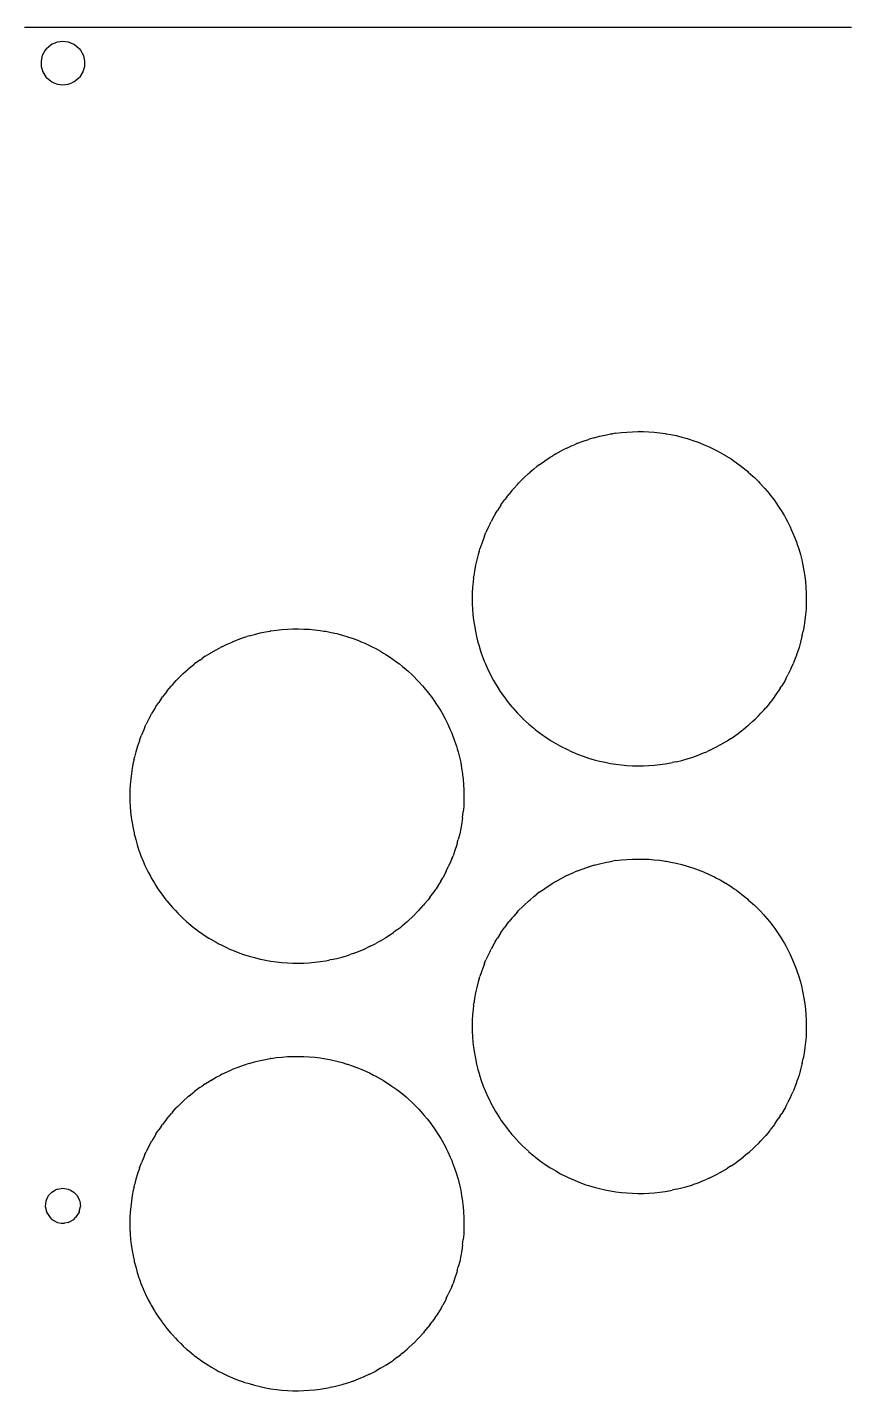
# Model space of a CAD drawing. Extents: x -150 to 150, y -108 to 108.
# Drawn here: x -0.2 to 74.8, y -16.9 to 107.5 of the extents above; entities that cross this region are included whole.
import ezdxf

# ---------------------------------------------------------------- set-up
doc = ezdxf.new("R2010")
doc.units = 0
doc.layers.add('Lines', color=7, linetype='Continuous')

msp = doc.modelspace()

# ---------------------------------------------------------------- linework, layer by layer
at = {"layer": 'Lines'}
for p, q in [((-0.5, 107.5), (0, 107.5)), ((0, 107.5), (0.5, 107.5)), ((0.5, 107.5), (1, 107.5)), ((1, 107.5), (1.5, 107.5)), ((1.5, 107.5), (2, 107.5)), ((2, 107.5), (2.5, 107.5)), ((2.5, 107.5), (3, 107.5)), ((3, 107.5), (3.5, 107.5)), ((3.5, 107.5), (4, 107.5)), ((4, 107.5), (4.5, 107.5)), ((4.5, 107.5), (5, 107.5)), ((5, 107.5), (5.5, 107.5)), ((5.5, 107.5), (6, 107.5)), ((6, 107.5), (6.5, 107.5)), ((6.5, 107.5), (7, 107.5)), ((7, 107.5), (7.5, 107.5)), ((7.5, 107.5), (8, 107.5)), ((8, 107.5), (8.5, 107.5)), ((8.5, 107.5), (9, 107.5)), ((9, 107.5), (9.5, 107.5)), ((9.5, 107.5), (10, 107.5)), ((10, 107.5), (10.5, 107.5)), ((10.5, 107.5), (11, 107.5)), ((11, 107.5), (11.5, 107.5)), ((11.5, 107.5), (12, 107.5)), ((12, 107.5), (12.5, 107.5)), ((12.5, 107.5), (13, 107.5)), ((13, 107.5), (13.5, 107.5)), ((13.5, 107.5), (14, 107.5)), ((14, 107.5), (14.5, 107.5)), ((14.5, 107.5), (15, 107.5)), ((15, 107.5), (15.5, 107.5)), ((15.5, 107.5), (16, 107.5)), ((16, 107.5), (16.5, 107.5)), ((16.5, 107.5), (17, 107.5)), ((17, 107.5), (17.5, 107.5)), ((17.5, 107.5), (18, 107.5)), ((18, 107.5), (18.5, 107.5)), ((18.5, 107.5), (19, 107.5)), ((19, 107.5), (19.5, 107.5)), ((19.5, 107.5), (20, 107.5)), ((20, 107.5), (20.5, 107.5)), ((20.5, 107.5), (21, 107.5)), ((21, 107.5), (21.5, 107.5)), ((21.5, 107.5), (22, 107.5)), ((22, 107.5), (22.5, 107.5)), ((22.5, 107.5), (23, 107.5)), ((23, 107.5), (23.5, 107.5)), ((23.5, 107.5), (24, 107.5)), ((24, 107.5), (24.5, 107.5)), ((24.5, 107.5), (25, 107.5)), ((25, 107.5), (25.5, 107.5)), ((25.5, 107.5), (26, 107.5)), ((26, 107.5), (26.5, 107.5)), ((26.5, 107.5), (27, 107.5)), ((27, 107.5), (27.5, 107.5)), ((27.5, 107.5), (28, 107.5)), ((28, 107.5), (28.5, 107.5)), ((28.5, 107.5), (29, 107.5)), ((29, 107.5), (29.5, 107.5)), ((29.5, 107.5), (30, 107.5)), ((30, 107.5), (30.5, 107.5)), ((30.5, 107.5), (31, 107.5)), ((31, 107.5), (31.5, 107.5)), ((31.5, 107.5), (32, 107.5)), ((32, 107.5), (32.5, 107.5)), ((32.5, 107.5), (33, 107.5)), ((33, 107.5), (33.5, 107.5)), ((33.5, 107.5), (34, 107.5)), ((34, 107.5), (34.5, 107.5)), ((34.5, 107.5), (35, 107.5)), ((35, 107.5), (35.5, 107.5)), ((35.5, 107.5), (36, 107.5)), ((36, 107.5), (36.5, 107.5)), ((36.5, 107.5), (37, 107.5)), ((37, 107.5), (37.5, 107.5)), ((37.5, 107.5), (38, 107.5)), ((38, 107.5), (38.5, 107.5)), ((38.5, 107.5), (39, 107.5)), ((39, 107.5), (39.5, 107.5)), ((39.5, 107.5), (40, 107.5)), ((40, 107.5), (40.5, 107.5)), ((40.5, 107.5), (41, 107.5)), ((41, 107.5), (41.5, 107.5)), ((41.5, 107.5), (42, 107.5)), ((42, 107.5), (42.5, 107.5)), ((42.5, 107.5), (43, 107.5)), ((43, 107.5), (43.5, 107.5)), ((43.5, 107.5), (44, 107.5)), ((44, 107.5), (44.5, 107.5)), ((44.5, 107.5), (45, 107.5)), ((45, 107.5), (45.5, 107.5)), ((45.5, 107.5), (46, 107.5)), ((46, 107.5), (46.5, 107.5)), ((46.5, 107.5), (47, 107.5)), ((47, 107.5), (47.5, 107.5)), ((47.5, 107.5), (48, 107.5)), ((48, 107.5), (48.5, 107.5)), ((48.5, 107.5), (49, 107.5)), ((49, 107.5), (49.5, 107.5)), ((49.5, 107.5), (50, 107.5)), ((50, 107.5), (50.5, 107.5)), ((50.5, 107.5), (51, 107.5)), ((51, 107.5), (51.5, 107.5)), ((51.5, 107.5), (52, 107.5)), ((52, 107.5), (52.5, 107.5)), ((52.5, 107.5), (53, 107.5)), ((53, 107.5), (53.5, 107.5)), ((53.5, 107.5), (54, 107.5)), ((54, 107.5), (54.5, 107.5)), ((54.5, 107.5), (55, 107.5)), ((55, 107.5), (55.5, 107.5)), ((55.5, 107.5), (56, 107.5)), ((56, 107.5), (56.5, 107.5)), ((56.5, 107.5), (57, 107.5)), ((57, 107.5), (57.5, 107.5)), ((57.5, 107.5), (58, 107.5)), ((58, 107.5), (58.5, 107.5)), ((58.5, 107.5), (59, 107.5)), ((59, 107.5), (59.5, 107.5)), ((59.5, 107.5), (60, 107.5)), ((60, 107.5), (60.5, 107.5)), ((60.5, 107.5), (61, 107.5)), ((61, 107.5), (61.5, 107.5)), ((61.5, 107.5), (62, 107.5)), ((62, 107.5), (62.5, 107.5)), ((62.5, 107.5), (63, 107.5)), ((63, 107.5), (63.5, 107.5)), ((63.5, 107.5), (64, 107.5)), ((64, 107.5), (64.5, 107.5)), ((64.5, 107.5), (65, 107.5)), ((65, 107.5), (65.5, 107.5)), ((65.5, 107.5), (66, 107.5)), ((66, 107.5), (66.5, 107.5)), ((66.5, 107.5), (67, 107.5)), ((67, 107.5), (67.5, 107.5)), ((67.5, 107.5), (68, 107.5)), ((68, 107.5), (68.5, 107.5)), ((68.5, 107.5), (69, 107.5)), ((69, 107.5), (69.5, 107.5)), ((69.5, 107.5), (70, 107.5)), ((70, 107.5), (70.5, 107.5)), ((70.5, 107.5), (71, 107.5)), ((71, 107.5), (71.5, 107.5)), ((71.5, 107.5), (72, 107.5)), ((72, 107.5), (72.5, 107.5)), ((72.5, 107.5), (73, 107.5)), ((73, 107.5), (73.5, 107.5)), ((73.5, 107.5), (74, 107.5)), ((74, 107.5), (74.5, 107.5)), ((74.5, 107.5), (75, 107.5)), ((1.5, 105.55), (1.93, 105.92)), ((2, 105.97), (1.93, 105.92)), ((2, 105.97), (2.5, 106.18)), ((2.5, 106.18), (3, 106.24)), ((3, 106.24), (3.5, 106.18)), ((3.5, 106.18), (4, 105.97)), ((4, 105.97), (4.07, 105.92)), ((4.07, 105.92), (4.5, 105.55)), ((1.12, 104.92), (1.01, 104.42)), ((1.39, 105.42), (1.12, 104.92)), ((1.5, 105.55), (1.39, 105.42)), ((4.5, 105.55), (4.61, 105.42)), ((4.61, 105.42), (4.88, 104.92)), ((4.88, 104.92), (4.99, 104.42)), ((1.01, 104.42), (1.03, 103.92)), ((1.03, 103.92), (1.18, 103.42)), ((1.18, 103.42), (1.49, 102.92)), ((4.82, 103.42), (4.51, 102.92)), ((4.97, 103.92), (4.82, 103.42)), ((4.99, 104.42), (4.97, 103.92)), ((1.49, 102.92), (1.5, 102.92)), ((1.5, 102.92), (2, 102.51)), ((2, 102.51), (2.19, 102.42)), ((2.19, 102.42), (2.5, 102.3)), ((2.5, 102.3), (3, 102.24)), ((3, 102.24), (3.5, 102.3)), ((3.5, 102.3), (3.81, 102.42)), ((4, 102.51), (3.81, 102.42)), ((4, 102.51), (4.5, 102.92)), ((4.5, 102.92), (4.51, 102.92)), ((50, 69.55), (50.5, 69.74)), ((50.5, 69.74), (51, 69.91)), ((51, 69.91), (51.06, 69.92)), ((51.5, 70.06), (51.06, 69.92)), ((51.5, 70.06), (52, 70.19)), ((52, 70.19), (52.5, 70.3)), ((52.5, 70.3), (53, 70.4)), ((53, 70.4), (53.17, 70.42)), ((53.5, 70.48), (53.17, 70.42)), ((53.5, 70.48), (54, 70.54)), ((54, 70.54), (54.5, 70.58)), ((54.5, 70.58), (55, 70.61)), ((55, 70.61), (55.5, 70.62)), ((55.5, 70.62), (56, 70.62)), ((56, 70.62), (56.5, 70.6)), ((56.5, 70.6), (57, 70.56)), ((57, 70.56), (57.5, 70.51)), ((57.5, 70.51), (58, 70.44)), ((58, 70.44), (58.08, 70.42)), ((58.08, 70.42), (58.5, 70.35)), ((58.5, 70.35), (59, 70.25)), ((59, 70.25), (59.5, 70.12)), ((59.5, 70.12), (60, 69.98)), ((60, 69.98), (60.19, 69.92)), ((60.19, 69.92), (60.5, 69.82)), ((60.5, 69.82), (61, 69.65)), ((47.5, 68.28), (47.74, 68.42)), ((48, 68.58), (47.74, 68.42)), ((48, 68.58), (48.5, 68.86)), ((48.5, 68.86), (48.63, 68.92)), ((49, 69.11), (48.63, 68.92)), ((49, 69.11), (49.5, 69.34)), ((49.5, 69.34), (49.7, 69.42)), ((50, 69.55), (49.7, 69.42)), ((61, 69.65), (61.5, 69.45)), ((61.5, 69.45), (61.55, 69.42)), ((61.55, 69.42), (62, 69.23)), ((62, 69.23), (62.5, 68.99)), ((62.5, 68.99), (62.62, 68.92)), ((62.62, 68.92), (63, 68.72)), ((63, 68.72), (63.5, 68.43)), ((63.5, 68.43), (63.52, 68.42)), ((63.52, 68.42), (64, 68.12)), ((46, 67.2), (45.67, 66.92)), ((46, 67.2), (46.28, 67.42)), ((46.5, 67.59), (46.28, 67.42)), ((46.5, 67.59), (46.96, 67.92)), ((47, 67.95), (46.96, 67.92)), ((47, 67.95), (47.5, 68.28)), ((64, 68.12), (64.29, 67.92)), ((64.29, 67.92), (64.5, 67.78)), ((64.5, 67.78), (64.97, 67.42)), ((64.97, 67.42), (65, 67.4)), ((65, 67.4), (65.5, 67)), ((44.5, 65.8), (44.61, 65.92)), ((45, 66.31), (44.61, 65.92)), ((45, 66.31), (45.12, 66.42)), ((45.5, 66.78), (45.12, 66.42)), ((45.5, 66.78), (45.67, 66.92)), ((65.5, 67), (65.58, 66.92)), ((65.58, 66.92), (66, 66.55)), ((66, 66.55), (66.13, 66.42)), ((66.13, 66.42), (66.5, 66.06)), ((66.5, 66.06), (66.64, 65.92)), ((66.64, 65.92), (67, 65.53)), ((43.5, 64.62), (43.74, 64.92)), ((44, 65.24), (43.74, 64.92)), ((44, 65.24), (44.16, 65.42)), ((44.5, 65.8), (44.16, 65.42)), ((67, 65.53), (67.09, 65.42)), ((67.09, 65.42), (67.5, 64.94)), ((67.5, 64.94), (67.51, 64.92)), ((67.51, 64.92), (67.9, 64.42)), ((43, 63.92), (42.67, 63.42)), ((43, 63.93), (43.35, 64.42)), ((43, 63.93), (43, 63.92)), ((43.5, 64.62), (43.35, 64.42)), ((67.9, 64.42), (68, 64.29)), ((68, 64.29), (68.25, 63.92)), ((68.25, 63.92), (68.5, 63.55)), ((68.5, 63.55), (68.58, 63.42)), ((42, 62.22), (41.85, 61.92)), ((42, 62.22), (42.1, 62.42)), ((42.38, 62.92), (42.1, 62.42)), ((42.5, 63.14), (42.38, 62.92)), ((42.5, 63.14), (42.67, 63.42)), ((68.58, 63.42), (68.87, 62.92)), ((68.87, 62.92), (69, 62.7)), ((69, 62.7), (69.15, 62.42)), ((69.15, 62.42), (69.4, 61.92)), ((41.5, 61.12), (41.42, 60.92)), ((41.5, 61.12), (41.63, 61.42)), ((41.85, 61.92), (41.63, 61.42)), ((69.4, 61.92), (69.5, 61.7)), ((69.5, 61.7), (69.62, 61.42)), ((69.62, 61.42), (69.83, 60.92)), ((41, 59.69), (41.07, 59.92)), ((41.24, 60.42), (41.07, 59.92)), ((41.42, 60.92), (41.24, 60.42)), ((69.83, 60.92), (70, 60.46)), ((70, 60.46), (70.01, 60.42)), ((70.01, 60.42), (70.18, 59.92)), ((70.18, 59.92), (70.33, 59.42)), ((40.79, 58.92), (40.68, 58.42)), ((40.92, 59.42), (40.79, 58.92)), ((41, 59.69), (40.92, 59.42)), ((70.33, 59.42), (70.46, 58.92)), ((70.46, 58.92), (70.5, 58.73)), ((70.5, 58.73), (70.57, 58.42)), ((40.5, 57.31), (40.45, 56.92)), ((40.5, 57.31), (40.51, 57.42)), ((40.59, 57.92), (40.51, 57.42)), ((40.68, 58.42), (40.59, 57.92)), ((70.57, 58.42), (70.66, 57.92)), ((70.66, 57.92), (70.74, 57.42)), ((70.74, 57.42), (70.8, 56.92)), ((40.41, 56.42), (40.38, 55.92)), ((40.45, 56.92), (40.41, 56.42)), ((70.8, 56.92), (70.84, 56.42)), ((70.84, 56.42), (70.87, 55.92)), ((40.38, 55.92), (40.38, 55.42)), ((40.38, 55.42), (40.38, 54.92)), ((40.38, 54.92), (40.4, 54.42)), ((70.87, 54.92), (70.85, 54.42)), ((70.87, 55.92), (70.87, 55.42)), ((70.87, 55.42), (70.87, 54.92)), ((40.4, 54.42), (40.44, 53.92)), ((40.44, 53.92), (40.5, 53.43)), ((70.81, 53.92), (70.75, 53.42)), ((70.85, 54.42), (70.81, 53.92)), ((20.5, 52.12), (21, 52.25)), ((21, 52.25), (21.5, 52.35)), ((21.5, 52.35), (21.92, 52.42)), ((22, 52.44), (21.92, 52.42)), ((22, 52.44), (22.5, 52.51)), ((22.5, 52.51), (23, 52.56)), ((23, 52.56), (23.5, 52.6)), ((23.5, 52.6), (24, 52.62)), ((24, 52.62), (24.5, 52.62)), ((24.5, 52.62), (25, 52.61)), ((25, 52.61), (25.5, 52.58)), ((25.5, 52.58), (26, 52.54)), ((26, 52.54), (26.5, 52.48)), ((26.5, 52.48), (26.83, 52.42)), ((26.83, 52.42), (27, 52.4)), ((27, 52.4), (27.5, 52.3)), ((27.5, 52.3), (28, 52.19)), ((40.5, 53.43), (40.5, 53.42)), ((40.5, 53.42), (40.57, 52.92)), ((40.57, 52.92), (40.66, 52.42)), ((40.66, 52.42), (40.77, 51.92)), ((70.5, 52.02), (70.59, 52.42)), ((70.68, 52.92), (70.59, 52.42)), ((70.75, 53.42), (70.68, 52.92)), ((17.5, 50.99), (18, 51.23)), ((18, 51.23), (18.45, 51.42)), ((18.5, 51.45), (18.45, 51.42)), ((18.5, 51.45), (19, 51.65)), ((19, 51.65), (19.5, 51.82)), ((19.5, 51.82), (19.81, 51.92)), ((20, 51.98), (19.81, 51.92)), ((20, 51.98), (20.5, 52.12)), ((28, 52.19), (28.5, 52.06)), ((28.5, 52.06), (28.94, 51.92)), ((28.94, 51.92), (29, 51.91)), ((29, 51.91), (29.5, 51.74)), ((29.5, 51.74), (30, 51.55)), ((30, 51.55), (30.3, 51.42)), ((30.3, 51.42), (30.5, 51.34)), ((30.5, 51.34), (31, 51.11)), ((31, 51.11), (31.37, 50.92)), ((40.77, 51.92), (40.9, 51.42)), ((40.9, 51.42), (41, 51.06)), ((41, 51.06), (41.04, 50.92)), ((70.35, 51.42), (70.21, 50.92)), ((70.48, 51.92), (70.35, 51.42)), ((70.5, 52.02), (70.48, 51.92)), ((15.5, 49.78), (15.03, 49.42)), ((15.5, 49.78), (15.71, 49.92)), ((16, 50.12), (15.71, 49.92)), ((16, 50.12), (16.48, 50.42)), ((16.5, 50.43), (16.48, 50.42)), ((16.5, 50.43), (17, 50.72)), ((17, 50.72), (17.38, 50.92)), ((17.5, 50.99), (17.38, 50.92)), ((31.37, 50.92), (31.5, 50.86)), ((31.5, 50.86), (32, 50.58)), ((32, 50.58), (32.26, 50.42)), ((32.26, 50.42), (32.5, 50.28)), ((32.5, 50.28), (33, 49.95)), ((33, 49.95), (33.04, 49.92)), ((33.04, 49.92), (33.5, 49.59)), ((41.04, 50.92), (41.2, 50.42)), ((41.2, 50.42), (41.38, 49.92)), ((41.38, 49.92), (41.5, 49.63)), ((69.87, 49.92), (69.67, 49.42)), ((70, 50.29), (69.87, 49.92)), ((70, 50.29), (70.05, 50.42)), ((70.21, 50.92), (70.05, 50.42)), ((14, 48.55), (13.87, 48.42)), ((14, 48.55), (14.42, 48.92)), ((14.5, 49), (14.42, 48.92)), ((14.5, 49), (15, 49.4)), ((15, 49.4), (15.03, 49.42)), ((33.5, 49.59), (33.72, 49.42)), ((33.72, 49.42), (34, 49.2)), ((34, 49.2), (34.33, 48.92)), ((34.33, 48.92), (34.5, 48.78)), ((34.5, 48.78), (34.88, 48.42)), ((41.5, 49.63), (41.58, 49.42)), ((41.58, 49.42), (41.81, 48.92)), ((41.81, 48.92), (42, 48.53)), ((42, 48.53), (42.05, 48.42)), ((69.44, 48.92), (69.2, 48.42)), ((69.5, 49.05), (69.44, 48.92)), ((69.5, 49.05), (69.67, 49.42)), ((12.5, 46.94), (12.91, 47.42)), ((13, 47.53), (12.91, 47.42)), ((13, 47.53), (13.36, 47.92)), ((13.5, 48.06), (13.36, 47.92)), ((13.5, 48.06), (13.87, 48.42)), ((34.88, 48.42), (35, 48.31)), ((35, 48.31), (35.39, 47.92)), ((35.39, 47.92), (35.5, 47.8)), ((35.5, 47.8), (35.84, 47.42)), ((35.84, 47.42), (36, 47.24)), ((42.05, 48.42), (42.32, 47.92)), ((42.32, 47.92), (42.5, 47.61)), ((42.5, 47.61), (42.61, 47.42)), ((42.61, 47.42), (42.93, 46.92)), ((68.5, 47.2), (68.64, 47.42)), ((68.93, 47.92), (68.64, 47.42)), ((69, 48.05), (68.93, 47.92)), ((69, 48.05), (69.2, 48.42)), ((12, 46.29), (11.75, 45.92)), ((12, 46.29), (12.1, 46.42)), ((12.49, 46.92), (12.1, 46.42)), ((12.5, 46.94), (12.49, 46.92)), ((36, 47.24), (36.26, 46.92)), ((36.26, 46.92), (36.5, 46.62)), ((36.5, 46.62), (36.65, 46.42)), ((36.65, 46.42), (37, 45.93)), ((42.93, 46.92), (43, 46.82)), ((43, 46.82), (43.28, 46.42)), ((43.28, 46.42), (43.5, 46.13)), ((43.5, 46.13), (43.66, 45.92)), ((67.97, 46.42), (67.59, 45.92)), ((68, 46.46), (67.97, 46.42)), ((68, 46.46), (68.32, 46.92)), ((68.5, 47.2), (68.32, 46.92)), ((11, 44.7), (11.13, 44.92)), ((11.42, 45.42), (11.13, 44.92)), ((11.5, 45.55), (11.42, 45.42)), ((11.5, 45.55), (11.75, 45.92)), ((37, 45.93), (37, 45.92)), ((37, 45.92), (37.33, 45.42)), ((37.33, 45.42), (37.5, 45.14)), ((37.5, 45.14), (37.62, 44.92)), ((37.62, 44.92), (37.9, 44.42)), ((43.66, 45.92), (44, 45.51)), ((44, 45.51), (44.07, 45.42)), ((44.07, 45.42), (44.5, 44.94)), ((44.5, 44.94), (44.52, 44.92)), ((44.52, 44.92), (45, 44.44)), ((66.5, 44.69), (66.73, 44.92)), ((67, 45.22), (66.73, 44.92)), ((67, 45.22), (67.18, 45.42)), ((67.5, 45.81), (67.18, 45.42)), ((67.5, 45.81), (67.59, 45.92)), ((10.5, 43.7), (10.38, 43.42)), ((10.5, 43.7), (10.6, 43.92)), ((10.85, 44.42), (10.6, 43.92)), ((11, 44.7), (10.85, 44.42)), ((37.9, 44.42), (38, 44.22)), ((38, 44.22), (38.15, 43.92)), ((38.15, 43.92), (38.37, 43.42)), ((45, 44.44), (45.01, 44.42)), ((45.01, 44.42), (45.5, 43.97)), ((45.5, 43.97), (45.55, 43.92)), ((45.55, 43.92), (46, 43.55)), ((46, 43.55), (46.15, 43.42)), ((65.5, 43.76), (65.1, 43.42)), ((65.5, 43.76), (65.7, 43.92)), ((66, 44.2), (65.7, 43.92)), ((66, 44.2), (66.24, 44.42)), ((66.5, 44.69), (66.24, 44.42)), ((9.99, 42.42), (9.82, 41.92)), ((10, 42.46), (9.99, 42.42)), ((10, 42.46), (10.17, 42.92)), ((10.38, 43.42), (10.17, 42.92)), ((38.37, 43.42), (38.5, 43.12)), ((38.5, 43.12), (38.58, 42.92)), ((38.58, 42.92), (38.76, 42.42)), ((38.76, 42.42), (38.93, 41.92)), ((46.15, 43.42), (46.5, 43.16)), ((46.5, 43.16), (46.82, 42.92)), ((46.82, 42.92), (47, 42.8)), ((47, 42.8), (47.5, 42.47)), ((47.5, 42.47), (47.57, 42.42)), ((47.57, 42.42), (48, 42.17)), ((63, 42.03), (63.5, 42.32)), ((63.5, 42.32), (63.68, 42.42)), ((64, 42.63), (63.68, 42.42)), ((64, 42.63), (64.43, 42.92)), ((64.5, 42.97), (64.43, 42.92)), ((64.5, 42.97), (65, 43.35)), ((65, 43.35), (65.1, 43.42)), ((9.67, 41.42), (9.54, 40.92)), ((9.82, 41.92), (9.67, 41.42)), ((38.93, 41.92), (39, 41.69)), ((39, 41.69), (39.08, 41.42)), ((39.08, 41.42), (39.21, 40.92)), ((48, 42.17), (48.44, 41.92)), ((48.44, 41.92), (48.5, 41.89)), ((48.5, 41.89), (49, 41.64)), ((49, 41.64), (49.46, 41.42)), ((49.46, 41.42), (49.5, 41.41)), ((49.5, 41.41), (50, 41.2)), ((50, 41.2), (50.5, 41.01)), ((60.5, 40.93), (61, 41.1)), ((61, 41.1), (61.5, 41.3)), ((61.5, 41.3), (61.78, 41.42)), ((62, 41.52), (61.78, 41.42)), ((62, 41.52), (62.5, 41.76)), ((62.5, 41.76), (62.81, 41.92)), ((63, 42.03), (62.81, 41.92)), ((9.34, 39.92), (9.26, 39.42)), ((9.43, 40.42), (9.34, 39.92)), ((9.5, 40.73), (9.43, 40.42)), ((9.5, 40.73), (9.54, 40.92)), ((39.21, 40.92), (39.32, 40.42)), ((39.32, 40.42), (39.41, 39.92)), ((39.41, 39.92), (39.49, 39.42)), ((50.5, 41.01), (50.76, 40.92)), ((50.76, 40.92), (51, 40.84)), ((51, 40.84), (51.5, 40.69)), ((51.5, 40.69), (52, 40.56)), ((52, 40.56), (52.5, 40.45)), ((52.5, 40.45), (52.62, 40.42)), ((52.62, 40.42), (53, 40.35)), ((53, 40.35), (53.5, 40.27)), ((53.5, 40.27), (54, 40.21)), ((54, 40.21), (54.5, 40.17)), ((54.5, 40.17), (55, 40.14)), ((55, 40.14), (55.5, 40.13)), ((55.5, 40.13), (56, 40.13)), ((56, 40.13), (56.5, 40.15)), ((56.5, 40.15), (57, 40.19)), ((57, 40.19), (57.5, 40.24)), ((57.5, 40.24), (58, 40.31)), ((58, 40.31), (58.5, 40.4)), ((58.5, 40.4), (58.63, 40.42)), ((59, 40.5), (58.63, 40.42)), ((59, 40.5), (59.5, 40.63)), ((59.5, 40.63), (60, 40.77)), ((60, 40.77), (60.5, 40.92)), ((60.5, 40.93), (60.5, 40.92)), ((9.2, 38.92), (9.16, 38.42)), ((9.26, 39.42), (9.2, 38.92)), ((39.49, 39.42), (39.5, 39.31)), ((39.5, 39.31), (39.55, 38.92)), ((39.55, 38.92), (39.59, 38.42)), ((9.16, 38.42), (9.13, 37.92)), ((9.13, 37.92), (9.13, 37.42)), ((9.13, 37.42), (9.13, 36.92)), ((39.59, 38.42), (39.62, 37.92)), ((39.62, 37.92), (39.62, 37.42)), ((39.62, 37.42), (39.62, 36.92)), ((9.13, 36.92), (9.15, 36.42)), ((9.15, 36.42), (9.19, 35.92)), ((39.6, 36.42), (39.56, 35.92)), ((39.62, 36.92), (39.6, 36.42)), ((9.19, 35.92), (9.25, 35.42)), ((9.25, 35.42), (9.32, 34.92)), ((9.32, 34.92), (9.41, 34.42)), ((39.43, 34.92), (39.34, 34.42)), ((39.5, 35.42), (39.43, 34.92)), ((39.5, 35.43), (39.56, 35.92)), ((39.5, 35.43), (39.5, 35.42)), ((9.41, 34.42), (9.5, 34.02)), ((9.5, 34.02), (9.52, 33.92)), ((9.52, 33.92), (9.65, 33.42)), ((39.23, 33.92), (39.1, 33.42)), ((39.34, 34.42), (39.23, 33.92)), ((9.65, 33.42), (9.79, 32.92)), ((9.79, 32.92), (9.95, 32.42)), ((9.95, 32.42), (10, 32.29)), ((38.8, 32.42), (38.62, 31.92)), ((38.96, 32.92), (38.8, 32.42)), ((39, 33.06), (38.96, 32.92)), ((39, 33.06), (39.1, 33.42)), ((10, 32.29), (10.13, 31.92)), ((10.13, 31.92), (10.33, 31.42)), ((10.33, 31.42), (10.5, 31.05)), ((38.42, 31.42), (38.19, 30.92)), ((38.5, 31.63), (38.42, 31.42)), ((38.5, 31.63), (38.62, 31.92)), ((51.5, 31.06), (52, 31.19)), ((52, 31.19), (52.5, 31.3)), ((52.5, 31.3), (53, 31.4)), ((53, 31.4), (53.17, 31.42)), ((53.5, 31.48), (53.17, 31.42)), ((53.5, 31.48), (54, 31.54)), ((54, 31.54), (54.5, 31.58)), ((54.5, 31.58), (55, 31.61)), ((55, 31.61), (55.5, 31.62)), ((55.5, 31.62), (56, 31.62)), ((56, 31.62), (56.5, 31.6)), ((56.5, 31.6), (57, 31.56)), ((57, 31.56), (57.5, 31.51)), ((57.5, 31.51), (58, 31.44)), ((58, 31.44), (58.08, 31.42)), ((58.08, 31.42), (58.5, 31.35)), ((58.5, 31.35), (59, 31.25)), ((59, 31.25), (59.5, 31.12)), ((59.5, 31.12), (60, 30.98)), ((10.5, 31.05), (10.56, 30.92)), ((10.56, 30.92), (10.8, 30.42)), ((10.8, 30.42), (11, 30.05)), ((11, 30.05), (11.07, 29.92)), ((11.07, 29.92), (11.36, 29.42)), ((37.5, 29.61), (37.68, 29.92)), ((37.95, 30.42), (37.68, 29.92)), ((38, 30.53), (37.95, 30.42)), ((38, 30.53), (38.19, 30.92)), ((48, 29.58), (48.5, 29.86)), ((48.5, 29.86), (48.63, 29.92)), ((49, 30.11), (48.63, 29.92)), ((49, 30.11), (49.5, 30.34)), ((49.5, 30.34), (49.7, 30.42)), ((50, 30.55), (49.7, 30.42)), ((50, 30.55), (50.5, 30.74)), ((50.5, 30.74), (51, 30.91)), ((51, 30.91), (51.06, 30.92)), ((51.5, 31.06), (51.06, 30.92)), ((60, 30.98), (60.19, 30.92)), ((60.19, 30.92), (60.5, 30.82)), ((60.5, 30.82), (61, 30.65)), ((61, 30.65), (61.5, 30.45)), ((61.5, 30.45), (61.55, 30.42)), ((61.55, 30.42), (62, 30.23)), ((62, 30.23), (62.5, 29.99)), ((62.5, 29.99), (62.62, 29.92)), ((62.62, 29.92), (63, 29.72)), ((11.36, 29.42), (11.5, 29.2)), ((11.5, 29.2), (11.68, 28.92)), ((11.68, 28.92), (12, 28.46)), ((37, 28.82), (36.72, 28.42)), ((37, 28.82), (37.07, 28.92)), ((37.39, 29.42), (37.07, 28.92)), ((37.5, 29.61), (37.39, 29.42)), ((46.5, 28.59), (46.96, 28.92)), ((47, 28.95), (46.96, 28.92)), ((47, 28.95), (47.5, 29.28)), ((47.5, 29.28), (47.74, 29.42)), ((48, 29.58), (47.74, 29.42)), ((63, 29.72), (63.5, 29.43)), ((63.5, 29.43), (63.52, 29.42)), ((63.52, 29.42), (64, 29.12)), ((64, 29.12), (64.29, 28.92)), ((64.29, 28.92), (64.5, 28.78)), ((64.5, 28.78), (64.97, 28.42)), ((12, 28.46), (12.03, 28.42)), ((12.03, 28.42), (12.41, 27.92)), ((12.41, 27.92), (12.5, 27.81)), ((12.5, 27.81), (12.82, 27.42)), ((12.82, 27.42), (13, 27.22)), ((35.5, 26.94), (35.93, 27.42)), ((36, 27.51), (35.93, 27.42)), ((36, 27.51), (36.34, 27.92)), ((36.5, 28.13), (36.34, 27.92)), ((36.5, 28.13), (36.72, 28.42)), ((45, 27.31), (45.12, 27.42)), ((45.5, 27.78), (45.12, 27.42)), ((45.5, 27.78), (45.67, 27.92)), ((46, 28.2), (45.67, 27.92)), ((46, 28.2), (46.28, 28.42)), ((46.5, 28.59), (46.28, 28.42)), ((64.97, 28.42), (65, 28.4)), ((65, 28.4), (65.5, 28)), ((65.5, 28), (65.58, 27.92)), ((65.58, 27.92), (66, 27.55)), ((66, 27.55), (66.13, 27.42)), ((66.13, 27.42), (66.5, 27.06)), ((13, 27.22), (13.27, 26.92)), ((13.27, 26.92), (13.5, 26.69)), ((13.5, 26.69), (13.76, 26.42)), ((13.76, 26.42), (14, 26.2)), ((14, 26.2), (14.3, 25.92)), ((34.5, 25.97), (34.99, 26.42)), ((35, 26.44), (34.99, 26.42)), ((35, 26.44), (35.48, 26.92)), ((35.5, 26.94), (35.48, 26.92)), ((44, 26.24), (43.74, 25.92)), ((44, 26.24), (44.16, 26.42)), ((44.5, 26.8), (44.16, 26.42)), ((44.5, 26.8), (44.61, 26.92)), ((45, 27.31), (44.61, 26.92)), ((66.5, 27.06), (66.64, 26.92)), ((66.64, 26.92), (67, 26.53)), ((67, 26.53), (67.09, 26.42)), ((67.09, 26.42), (67.5, 25.94)), ((14.3, 25.92), (14.5, 25.76)), ((14.5, 25.76), (14.9, 25.42)), ((14.9, 25.42), (15, 25.35)), ((15, 25.35), (15.5, 24.97)), ((15.5, 24.97), (15.57, 24.92)), ((15.57, 24.92), (16, 24.63)), ((33, 24.8), (33.18, 24.92)), ((33.5, 25.16), (33.18, 24.92)), ((33.5, 25.16), (33.85, 25.42)), ((34, 25.55), (33.85, 25.42)), ((34, 25.55), (34.45, 25.92)), ((34.5, 25.97), (34.45, 25.92)), ((43, 24.92), (42.67, 24.42)), ((43, 24.93), (43.35, 25.42)), ((43, 24.93), (43, 24.92)), ((43.5, 25.62), (43.35, 25.42)), ((43.5, 25.62), (43.74, 25.92)), ((67.5, 25.94), (67.51, 25.92)), ((67.51, 25.92), (67.9, 25.42)), ((67.9, 25.42), (68, 25.29)), ((68, 25.29), (68.25, 24.92)), ((68.25, 24.92), (68.5, 24.55)), ((16, 24.63), (16.32, 24.42)), ((16.32, 24.42), (16.5, 24.32)), ((16.5, 24.32), (17, 24.03)), ((17, 24.03), (17.19, 23.92)), ((17.19, 23.92), (17.5, 23.76)), ((17.5, 23.76), (18, 23.52)), ((31, 23.64), (30.54, 23.42)), ((31, 23.64), (31.5, 23.89)), ((31.5, 23.89), (31.56, 23.92)), ((32, 24.17), (31.56, 23.92)), ((32, 24.17), (32.43, 24.42)), ((32.5, 24.47), (32.43, 24.42)), ((32.5, 24.47), (33, 24.8)), ((42.38, 23.92), (42.1, 23.42)), ((42.5, 24.14), (42.38, 23.92)), ((42.5, 24.14), (42.67, 24.42)), ((68.5, 24.55), (68.58, 24.42)), ((68.58, 24.42), (68.87, 23.92)), ((68.87, 23.92), (69, 23.7)), ((69, 23.7), (69.15, 23.42)), ((18, 23.52), (18.22, 23.42)), ((18.22, 23.42), (18.5, 23.3)), ((18.5, 23.3), (19, 23.1)), ((19, 23.1), (19.5, 22.93)), ((19.5, 22.93), (19.5, 22.92)), ((19.5, 22.92), (20, 22.77)), ((20, 22.77), (20.5, 22.63)), ((20.5, 22.63), (21, 22.5)), ((21, 22.5), (21.37, 22.42)), ((21.37, 22.42), (21.5, 22.4)), ((21.5, 22.4), (22, 22.31)), ((27, 22.35), (27.38, 22.42)), ((27.5, 22.45), (27.38, 22.42)), ((27.5, 22.45), (28, 22.56)), ((28, 22.56), (28.5, 22.69)), ((28.5, 22.69), (29, 22.84)), ((29, 22.84), (29.24, 22.92)), ((29.5, 23.01), (29.24, 22.92)), ((29.5, 23.01), (30, 23.2)), ((30, 23.2), (30.5, 23.41)), ((30.5, 23.41), (30.54, 23.42)), ((41.5, 22.12), (41.63, 22.42)), ((41.85, 22.92), (41.63, 22.42)), ((42, 23.22), (41.85, 22.92)), ((42, 23.22), (42.1, 23.42)), ((69.15, 23.42), (69.4, 22.92)), ((69.4, 22.92), (69.5, 22.7)), ((69.5, 22.7), (69.62, 22.42)), ((69.62, 22.42), (69.83, 21.92)), ((22, 22.31), (22.5, 22.24)), ((22.5, 22.24), (23, 22.19)), ((23, 22.19), (23.5, 22.15)), ((23.5, 22.15), (24, 22.13)), ((24, 22.13), (24.5, 22.13)), ((24.5, 22.13), (25, 22.14)), ((25, 22.14), (25.5, 22.17)), ((25.5, 22.17), (26, 22.21)), ((26, 22.21), (26.5, 22.27)), ((26.5, 22.27), (27, 22.35)), ((41.24, 21.42), (41.07, 20.92)), ((41.42, 21.92), (41.24, 21.42)), ((41.5, 22.12), (41.42, 21.92)), ((69.83, 21.92), (70, 21.46)), ((70, 21.46), (70.01, 21.42)), ((70.01, 21.42), (70.18, 20.92)), ((40.79, 19.92), (40.68, 19.42)), ((40.92, 20.42), (40.79, 19.92)), ((41, 20.69), (40.92, 20.42)), ((41, 20.69), (41.07, 20.92)), ((70.18, 20.92), (70.33, 20.42)), ((70.33, 20.42), (70.46, 19.92)), ((70.46, 19.92), (70.5, 19.73)), ((40.59, 18.92), (40.51, 18.42)), ((40.68, 19.42), (40.59, 18.92)), ((70.5, 19.73), (70.57, 19.42)), ((70.57, 19.42), (70.66, 18.92)), ((70.66, 18.92), (70.74, 18.42)), ((40.41, 17.42), (40.38, 16.92)), ((40.45, 17.92), (40.41, 17.42)), ((40.5, 18.31), (40.45, 17.92)), ((40.5, 18.31), (40.51, 18.42)), ((70.74, 18.42), (70.8, 17.92)), ((70.8, 17.92), (70.84, 17.42)), ((70.84, 17.42), (70.87, 16.92)), ((40.38, 16.92), (40.38, 16.42)), ((40.38, 16.42), (40.38, 15.92)), ((70.87, 16.92), (70.87, 16.42)), ((70.87, 16.42), (70.87, 15.92)), ((40.38, 15.92), (40.4, 15.42)), ((40.4, 15.42), (40.44, 14.92)), ((40.44, 14.92), (40.5, 14.43)), ((70.81, 14.92), (70.75, 14.42)), ((70.85, 15.42), (70.81, 14.92)), ((70.87, 15.92), (70.85, 15.42)), ((40.5, 14.43), (40.5, 14.42)), ((40.5, 14.42), (40.57, 13.92)), ((40.57, 13.92), (40.66, 13.42)), ((70.68, 13.92), (70.59, 13.42)), ((70.75, 14.42), (70.68, 13.92)), ((18.5, 12.45), (18.45, 12.42)), ((18.5, 12.45), (19, 12.65)), ((19, 12.65), (19.5, 12.82)), ((19.5, 12.82), (19.81, 12.92)), ((20, 12.98), (19.81, 12.92)), ((20, 12.98), (20.5, 13.12)), ((20.5, 13.12), (21, 13.25)), ((21, 13.25), (21.5, 13.35)), ((21.5, 13.35), (21.92, 13.42)), ((22, 13.44), (21.92, 13.42)), ((22, 13.44), (22.5, 13.51)), ((22.5, 13.51), (23, 13.56)), ((23, 13.56), (23.5, 13.6)), ((23.5, 13.6), (24, 13.62)), ((24, 13.62), (24.5, 13.62)), ((24.5, 13.62), (25, 13.61)), ((25, 13.61), (25.5, 13.58)), ((25.5, 13.58), (26, 13.54)), ((26, 13.54), (26.5, 13.48)), ((26.5, 13.48), (26.83, 13.42)), ((26.83, 13.42), (27, 13.4)), ((27, 13.4), (27.5, 13.3)), ((27.5, 13.3), (28, 13.19)), ((28, 13.19), (28.5, 13.06)), ((28.5, 13.06), (28.94, 12.92)), ((28.94, 12.92), (29, 12.91)), ((29, 12.91), (29.5, 12.74)), ((29.5, 12.74), (30, 12.55)), ((30, 12.55), (30.3, 12.42)), ((40.66, 13.42), (40.77, 12.92)), ((40.77, 12.92), (40.9, 12.42)), ((70.48, 12.92), (70.35, 12.42)), ((70.5, 13.02), (70.48, 12.92)), ((70.5, 13.02), (70.59, 13.42)), ((16, 11.12), (16.48, 11.42)), ((16.5, 11.43), (16.48, 11.42)), ((16.5, 11.43), (17, 11.72)), ((17, 11.72), (17.38, 11.92)), ((17.5, 11.99), (17.38, 11.92)), ((17.5, 11.99), (18, 12.23)), ((18, 12.23), (18.45, 12.42)), ((30.3, 12.42), (30.5, 12.34)), ((30.5, 12.34), (31, 12.11)), ((31, 12.11), (31.37, 11.92)), ((31.37, 11.92), (31.5, 11.86)), ((31.5, 11.86), (32, 11.58)), ((32, 11.58), (32.26, 11.42)), ((32.26, 11.42), (32.5, 11.28)), ((32.5, 11.28), (33, 10.95)), ((40.9, 12.42), (41, 12.06)), ((41, 12.06), (41.04, 11.92)), ((41.04, 11.92), (41.2, 11.42)), ((41.2, 11.42), (41.38, 10.92)), ((70, 11.29), (69.87, 10.92)), ((70, 11.29), (70.05, 11.42)), ((70.21, 11.92), (70.05, 11.42)), ((70.35, 12.42), (70.21, 11.92)), ((14.5, 10), (14.42, 9.92)), ((14.5, 10), (15, 10.4)), ((15, 10.4), (15.03, 10.42)), ((15.5, 10.78), (15.03, 10.42)), ((15.5, 10.78), (15.71, 10.92)), ((16, 11.12), (15.71, 10.92)), ((33, 10.95), (33.04, 10.92)), ((33.04, 10.92), (33.5, 10.59)), ((33.5, 10.59), (33.72, 10.42)), ((33.72, 10.42), (34, 10.2)), ((34, 10.2), (34.33, 9.92)), ((41.38, 10.92), (41.5, 10.63)), ((41.5, 10.63), (41.58, 10.42)), ((41.58, 10.42), (41.81, 9.92)), ((69.5, 10.05), (69.44, 9.92)), ((69.5, 10.05), (69.67, 10.42)), ((69.87, 10.92), (69.67, 10.42)), ((13, 8.53), (13.36, 8.92)), ((13.5, 9.06), (13.36, 8.92)), ((13.5, 9.06), (13.87, 9.42)), ((14, 9.55), (13.87, 9.42)), ((14, 9.55), (14.42, 9.92)), ((34.33, 9.92), (34.5, 9.78)), ((34.5, 9.78), (34.88, 9.42)), ((34.88, 9.42), (35, 9.31)), ((35, 9.31), (35.39, 8.92)), ((35.39, 8.92), (35.5, 8.8)), ((35.5, 8.8), (35.84, 8.42)), ((41.81, 9.92), (42, 9.53)), ((42, 9.53), (42.05, 9.42)), ((42.05, 9.42), (42.32, 8.92)), ((42.32, 8.92), (42.5, 8.61)), ((68.93, 8.92), (68.64, 8.42)), ((69, 9.05), (68.93, 8.92)), ((69, 9.05), (69.2, 9.42)), ((69.44, 9.92), (69.2, 9.42)), ((12.49, 7.92), (12.1, 7.42)), ((12.5, 7.94), (12.49, 7.92)), ((12.5, 7.94), (12.91, 8.42)), ((13, 8.53), (12.91, 8.42)), ((35.84, 8.42), (36, 8.24)), ((36, 8.24), (36.26, 7.92)), ((36.26, 7.92), (36.5, 7.62)), ((36.5, 7.62), (36.65, 7.42)), ((42.5, 8.61), (42.61, 8.42)), ((42.61, 8.42), (42.93, 7.92)), ((42.93, 7.92), (43, 7.82)), ((43, 7.82), (43.28, 7.42)), ((68, 7.46), (67.97, 7.42)), ((68, 7.46), (68.32, 7.92)), ((68.5, 8.2), (68.32, 7.92)), ((68.5, 8.2), (68.64, 8.42)), ((11.42, 6.42), (11.13, 5.92)), ((11.5, 6.55), (11.42, 6.42)), ((11.5, 6.55), (11.75, 6.92)), ((12, 7.29), (11.75, 6.92)), ((12, 7.29), (12.1, 7.42)), ((36.65, 7.42), (37, 6.93)), ((37, 6.93), (37, 6.92)), ((37, 6.92), (37.33, 6.42)), ((37.33, 6.42), (37.5, 6.14)), ((43.28, 7.42), (43.5, 7.13)), ((43.5, 7.13), (43.66, 6.92)), ((43.66, 6.92), (44, 6.51)), ((44, 6.51), (44.07, 6.42)), ((44.07, 6.42), (44.5, 5.94)), ((67, 6.22), (66.73, 5.92)), ((67, 6.22), (67.18, 6.42)), ((67.5, 6.81), (67.18, 6.42)), ((67.5, 6.81), (67.59, 6.92)), ((67.97, 7.42), (67.59, 6.92)), ((10.85, 5.42), (10.6, 4.92)), ((11, 5.7), (10.85, 5.42)), ((11, 5.7), (11.13, 5.92)), ((37.5, 6.14), (37.62, 5.92)), ((37.62, 5.92), (37.9, 5.42)), ((37.9, 5.42), (38, 5.22)), ((38, 5.22), (38.15, 4.92)), ((44.5, 5.94), (44.52, 5.92)), ((44.52, 5.92), (45, 5.44)), ((45, 5.44), (45.01, 5.42)), ((45.01, 5.42), (45.5, 4.97)), ((66, 5.2), (65.7, 4.92)), ((66, 5.2), (66.24, 5.42)), ((66.5, 5.69), (66.24, 5.42)), ((66.5, 5.69), (66.73, 5.92)), ((10, 3.46), (10.17, 3.92)), ((10.38, 4.42), (10.17, 3.92)), ((10.5, 4.7), (10.38, 4.42)), ((10.5, 4.7), (10.6, 4.92)), ((38.15, 4.92), (38.37, 4.42)), ((38.37, 4.42), (38.5, 4.12)), ((38.5, 4.12), (38.58, 3.92)), ((38.58, 3.92), (38.76, 3.42)), ((45.5, 4.97), (45.55, 4.92)), ((45.55, 4.92), (46, 4.55)), ((46, 4.55), (46.15, 4.42)), ((46.15, 4.42), (46.5, 4.16)), ((46.5, 4.16), (46.82, 3.92)), ((46.82, 3.92), (47, 3.8)), ((47, 3.8), (47.5, 3.47)), ((64, 3.63), (64.43, 3.92)), ((64.5, 3.97), (64.43, 3.92)), ((64.5, 3.97), (65, 4.35)), ((65, 4.35), (65.1, 4.42)), ((65.5, 4.76), (65.1, 4.42)), ((65.5, 4.76), (65.7, 4.92)), ((9.82, 2.92), (9.67, 2.42)), ((9.99, 3.42), (9.82, 2.92)), ((10, 3.46), (9.99, 3.42)), ((38.76, 3.42), (38.93, 2.92)), ((38.93, 2.92), (39, 2.69)), ((39, 2.69), (39.08, 2.42)), ((47.5, 3.47), (47.57, 3.42)), ((47.57, 3.42), (48, 3.17)), ((48, 3.17), (48.44, 2.92)), ((48.44, 2.92), (48.5, 2.89)), ((48.5, 2.89), (49, 2.64)), ((49, 2.64), (49.46, 2.42)), ((62, 2.52), (61.78, 2.42)), ((62, 2.52), (62.5, 2.76)), ((62.5, 2.76), (62.81, 2.92)), ((63, 3.03), (62.81, 2.92)), ((63, 3.03), (63.5, 3.32)), ((63.5, 3.32), (63.68, 3.42)), ((64, 3.63), (63.68, 3.42)), ((2, 1.24), (2.31, 1.42)), ((2.5, 1.52), (2.31, 1.42)), ((2.5, 1.52), (3, 1.6)), ((3, 1.6), (3.5, 1.52)), ((3.5, 1.52), (3.69, 1.42)), ((3.69, 1.42), (4, 1.24)), ((9.43, 1.42), (9.34, 0.92)), ((9.5, 1.73), (9.43, 1.42)), ((9.5, 1.73), (9.54, 1.92)), ((9.67, 2.42), (9.54, 1.92)), ((39.08, 2.42), (39.21, 1.92)), ((39.21, 1.92), (39.32, 1.42)), ((39.32, 1.42), (39.41, 0.92)), ((49.46, 2.42), (49.5, 2.41)), ((49.5, 2.41), (50, 2.2)), ((50, 2.2), (50.5, 2.01)), ((50.5, 2.01), (50.76, 1.92)), ((50.76, 1.92), (51, 1.84)), ((51, 1.84), (51.5, 1.69)), ((51.5, 1.69), (52, 1.56)), ((52, 1.56), (52.5, 1.45)), ((52.5, 1.45), (52.62, 1.42)), ((52.62, 1.42), (53, 1.35)), ((53, 1.35), (53.5, 1.27)), ((53.5, 1.27), (54, 1.21)), ((57.5, 1.24), (58, 1.31)), ((58, 1.31), (58.5, 1.4)), ((58.5, 1.4), (58.63, 1.42)), ((59, 1.5), (58.63, 1.42)), ((59, 1.5), (59.5, 1.63)), ((59.5, 1.63), (60, 1.77)), ((60, 1.77), (60.5, 1.92)), ((60.5, 1.93), (61, 2.1)), ((60.5, 1.93), (60.5, 1.92)), ((61, 2.1), (61.5, 2.3)), ((61.5, 2.3), (61.78, 2.42)), ((1.46, 0.42), (1.4, -0.08)), ((1.5, 0.53), (1.46, 0.42)), ((1.5, 0.53), (1.7, 0.92)), ((2, 1.24), (1.7, 0.92)), ((4, 1.24), (4.3, 0.92)), ((4.3, 0.92), (4.5, 0.53)), ((4.5, 0.53), (4.54, 0.42)), ((4.54, 0.42), (4.6, -0.08)), ((9.26, 0.42), (9.2, -0.08)), ((9.34, 0.92), (9.26, 0.42)), ((39.41, 0.92), (39.49, 0.42)), ((39.49, 0.42), (39.5, 0.31)), ((39.5, 0.31), (39.55, -0.08)), ((54, 1.21), (54.5, 1.17)), ((54.5, 1.17), (55, 1.14)), ((55, 1.14), (55.5, 1.13)), ((55.5, 1.13), (56, 1.13)), ((56, 1.13), (56.5, 1.15)), ((56.5, 1.15), (57, 1.19)), ((57, 1.19), (57.5, 1.24)), ((1.4, -0.08), (1.5, -0.54)), ((1.5, -0.54), (1.51, -0.58)), ((1.51, -0.58), (1.83, -1.08)), ((1.83, -1.08), (2, -1.24)), ((2, -1.24), (2.5, -1.52)), ((3.5, -1.52), (4, -1.24)), ((4, -1.24), (4.17, -1.08)), ((4.49, -0.58), (4.17, -1.08)), ((4.5, -0.54), (4.49, -0.58)), ((4.5, -0.54), (4.6, -0.08)), ((9.16, -0.58), (9.13, -1.08)), ((9.13, -1.08), (9.13, -1.58)), ((9.2, -0.08), (9.16, -0.58)), ((39.55, -0.08), (39.59, -0.58)), ((39.59, -0.58), (39.62, -1.08)), ((39.62, -1.08), (39.62, -1.58)), ((2.5, -1.52), (2.84, -1.58)), ((2.84, -1.58), (3, -1.6)), ((3, -1.6), (3.16, -1.58)), ((3.5, -1.52), (3.16, -1.58)), ((9.13, -1.58), (9.13, -2.08)), ((9.13, -2.08), (9.15, -2.58)), ((39.62, -2.08), (39.6, -2.58)), ((39.62, -1.58), (39.62, -2.08)), ((9.15, -2.58), (9.19, -3.08)), ((9.19, -3.08), (9.25, -3.58)), ((9.25, -3.58), (9.32, -4.08)), ((39.5, -3.58), (39.43, -4.08)), ((39.5, -3.57), (39.56, -3.08)), ((39.5, -3.57), (39.5, -3.58)), ((39.6, -2.58), (39.56, -3.08)), ((9.32, -4.08), (9.41, -4.58)), ((9.41, -4.58), (9.5, -4.98)), ((39.34, -4.58), (39.23, -5.08)), ((39.43, -4.08), (39.34, -4.58)), ((9.5, -4.98), (9.52, -5.08)), ((9.52, -5.08), (9.65, -5.58)), ((9.65, -5.58), (9.79, -6.08)), ((9.79, -6.08), (9.95, -6.58)), ((38.96, -6.08), (38.8, -6.58)), ((39, -5.94), (38.96, -6.08)), ((39, -5.94), (39.1, -5.58)), ((39.23, -5.08), (39.1, -5.58)), ((9.95, -6.58), (10, -6.71)), ((10, -6.71), (10.13, -7.08)), ((10.13, -7.08), (10.33, -7.58)), ((38.5, -7.37), (38.42, -7.58)), ((38.5, -7.37), (38.62, -7.08)), ((38.8, -6.58), (38.62, -7.08)), ((10.33, -7.58), (10.5, -7.95)), ((10.5, -7.95), (10.56, -8.08)), ((10.56, -8.08), (10.8, -8.58)), ((10.8, -8.58), (11, -8.95)), ((37.95, -8.58), (37.68, -9.08)), ((38, -8.47), (37.95, -8.58)), ((38, -8.47), (38.19, -8.08)), ((38.42, -7.58), (38.19, -8.08)), ((11, -8.95), (11.07, -9.08)), ((11.07, -9.08), (11.36, -9.58)), ((11.36, -9.58), (11.5, -9.8)), ((11.5, -9.8), (11.68, -10.08)), ((37.39, -9.58), (37.07, -10.08)), ((37.5, -9.39), (37.39, -9.58)), ((37.5, -9.39), (37.68, -9.08)), ((11.68, -10.08), (12, -10.54)), ((12, -10.54), (12.03, -10.58)), ((12.03, -10.58), (12.41, -11.08)), ((12.41, -11.08), (12.5, -11.19)), ((12.5, -11.19), (12.82, -11.58)), ((36, -11.49), (36.34, -11.08)), ((36.5, -10.87), (36.34, -11.08)), ((36.5, -10.87), (36.72, -10.58)), ((37, -10.18), (36.72, -10.58)), ((37, -10.18), (37.07, -10.08)), ((12.82, -11.58), (13, -11.78)), ((13, -11.78), (13.27, -12.08)), ((13.27, -12.08), (13.5, -12.31)), ((13.5, -12.31), (13.76, -12.58)), ((35, -12.56), (35.48, -12.08)), ((35.5, -12.06), (35.48, -12.08)), ((35.5, -12.06), (35.93, -11.58)), ((36, -11.49), (35.93, -11.58)), ((13.76, -12.58), (14, -12.8)), ((14, -12.8), (14.3, -13.08)), ((14.3, -13.08), (14.5, -13.24)), ((14.5, -13.24), (14.9, -13.58)), ((14.9, -13.58), (15, -13.65)), ((15, -13.65), (15.5, -14.03)), ((33.5, -13.84), (33.85, -13.58)), ((34, -13.45), (33.85, -13.58)), ((34, -13.45), (34.45, -13.08)), ((34.5, -13.03), (34.45, -13.08)), ((34.5, -13.03), (34.99, -12.58)), ((35, -12.56), (34.99, -12.58)), ((15.5, -14.03), (15.57, -14.08)), ((15.57, -14.08), (16, -14.37)), ((16, -14.37), (16.32, -14.58)), ((16.32, -14.58), (16.5, -14.68)), ((16.5, -14.68), (17, -14.97)), ((32, -14.83), (31.56, -15.08)), ((32, -14.83), (32.43, -14.58)), ((32.5, -14.53), (32.43, -14.58)), ((32.5, -14.53), (33, -14.2)), ((33, -14.2), (33.18, -14.08)), ((33.5, -13.84), (33.18, -14.08)), ((17, -14.97), (17.19, -15.08)), ((17.19, -15.08), (17.5, -15.24)), ((17.5, -15.24), (18, -15.48)), ((18, -15.48), (18.22, -15.58)), ((18.22, -15.58), (18.5, -15.7)), ((18.5, -15.7), (19, -15.9)), ((19, -15.9), (19.5, -16.07)), ((19.5, -16.07), (19.5, -16.08)), ((19.5, -16.08), (20, -16.23)), ((28.5, -16.31), (29, -16.16)), ((29, -16.16), (29.24, -16.08)), ((29.5, -15.99), (29.24, -16.08)), ((29.5, -15.99), (30, -15.8)), ((30, -15.8), (30.5, -15.59)), ((30.5, -15.59), (30.54, -15.58)), ((31, -15.36), (30.54, -15.58)), ((31, -15.36), (31.5, -15.11)), ((31.5, -15.11), (31.56, -15.08)), ((20, -16.23), (20.5, -16.37)), ((20.5, -16.37), (21, -16.5)), ((21, -16.5), (21.37, -16.58)), ((21.37, -16.58), (21.5, -16.6)), ((21.5, -16.6), (22, -16.69)), ((22, -16.69), (22.5, -16.76)), ((22.5, -16.76), (23, -16.81)), ((23, -16.81), (23.5, -16.85)), ((23.5, -16.85), (24, -16.87)), ((24, -16.87), (24.5, -16.87)), ((24.5, -16.87), (25, -16.86)), ((25, -16.86), (25.5, -16.83)), ((25.5, -16.83), (26, -16.79)), ((26, -16.79), (26.5, -16.73)), ((26.5, -16.73), (27, -16.65)), ((27, -16.65), (27.38, -16.58)), ((27.5, -16.55), (27.38, -16.58)), ((27.5, -16.55), (28, -16.44)), ((28, -16.44), (28.5, -16.31))]:
    msp.add_line(p, q, dxfattribs=at)

doc.saveas('drawing.dxf')
